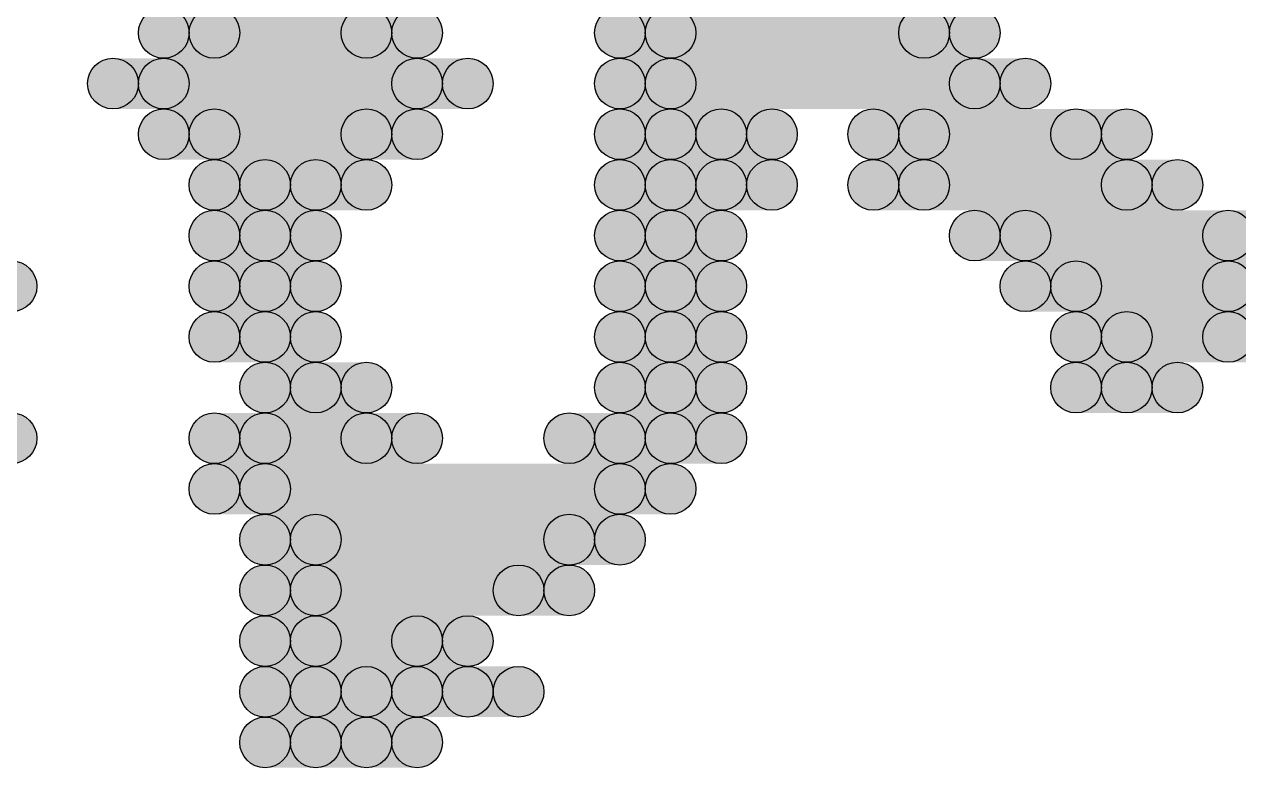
# Model space of a CAD drawing. Header units: millimetres. Extents: x 0 to 137, y 0 to 37.
# Drawn here: x 134.652 to 135.26, y 5.194 to 5.567 of the extents above; entities that cross this region are included whole.
import ezdxf

# ---------------------------------------------------------------- set-up
doc = ezdxf.new("R2010")
doc.units = ezdxf.units.MM
doc.layers.add('TopLayer', color=1, linetype='Continuous')
doc.layers.add('TopSolder', color=216, linetype='Continuous')

msp = doc.modelspace()

# ---------------------------------------------------------------- hatches: boundary and pattern name
at = {"layer": 'TopLayer'}
h = msp.add_hatch(color=1, dxfattribs=at)
edge = h.paths.add_edge_path()
edge.add_arc((134.747, 5.5626), 0.0127, 0, 360)
for points in [[(134.747, 5.5499), (134.747, 5.5753), (134.8486, 5.5753), (134.8486, 5.5499)], [(134.9756, 5.5499), (134.9756, 5.5753), (135.128, 5.5753), (135.128, 5.5499)], [(134.7216, 5.5245), (134.7216, 5.5499), (134.874, 5.5499), (134.874, 5.5245)], [(134.9756, 5.5245), (134.9756, 5.5499), (135.1534, 5.5499), (135.1534, 5.5245)], [(134.747, 5.4991), (134.747, 5.5245), (134.8486, 5.5245), (134.8486, 5.4991)], [(134.9756, 5.4991), (134.9756, 5.5245), (135.0264, 5.5245), (135.0264, 5.4991)], [(135.1026, 5.4991), (135.1026, 5.5245), (135.2042, 5.5245), (135.2042, 5.4991)], [(134.7724, 5.4737), (134.7724, 5.4991), (134.8232, 5.4991), (134.8232, 5.4737)], [(134.9756, 5.4737), (134.9756, 5.4991), (135.0264, 5.4991), (135.0264, 5.4737)], [(135.1026, 5.4737), (135.1026, 5.4991), (135.2296, 5.4991), (135.2296, 5.4737)], [(134.7724, 5.4483), (134.7724, 5.4737), (134.7978, 5.4737), (134.7978, 5.4483)], [(134.9756, 5.4483), (134.9756, 5.4737), (135.001, 5.4737), (135.001, 5.4483)], [(135.1534, 5.4483), (135.1534, 5.4737), (135.2804, 5.4737), (135.2804, 5.4483)], [(134.7724, 5.4229), (134.7724, 5.4483), (134.7978, 5.4483), (134.7978, 5.4229)], [(134.9756, 5.4229), (134.9756, 5.4483), (135.001, 5.4483), (135.001, 5.4229)], [(135.1788, 5.4229), (135.1788, 5.4483), (135.2804, 5.4483), (135.2804, 5.4229)], [(134.7724, 5.3975), (134.7724, 5.4229), (134.7978, 5.4229), (134.7978, 5.3975)], [(134.9756, 5.3975), (134.9756, 5.4229), (135.001, 5.4229), (135.001, 5.3975)], [(135.2042, 5.3975), (135.2042, 5.4229), (135.2804, 5.4229), (135.2804, 5.3975)], [(134.7978, 5.3721), (134.7978, 5.3975), (134.8232, 5.3975), (134.8232, 5.3721)], [(134.9756, 5.3721), (134.9756, 5.3975), (135.001, 5.3975), (135.001, 5.3721)], [(135.2042, 5.3721), (135.2042, 5.3975), (135.2296, 5.3975), (135.2296, 5.3721)], [(134.7724, 5.3467), (134.7724, 5.3721), (134.8486, 5.3721), (134.8486, 5.3467)], [(134.9502, 5.3467), (134.9502, 5.3721), (135.001, 5.3721), (135.001, 5.3467)], [(134.7724, 5.3213), (134.7724, 5.3467), (134.9756, 5.3467), (134.9756, 5.3213)], [(134.7978, 5.2959), (134.7978, 5.3213), (134.9502, 5.3213), (134.9502, 5.2959)], [(134.7978, 5.2705), (134.7978, 5.2959), (134.9248, 5.2959), (134.9248, 5.2705)], [(134.7978, 5.2451), (134.7978, 5.2705), (134.874, 5.2705), (134.874, 5.2451)], [(134.7978, 5.2197), (134.7978, 5.2451), (134.8486, 5.2451), (134.8486, 5.2197)], [(134.874, 5.2197), (134.874, 5.2451), (134.8994, 5.2451), (134.8994, 5.2197)], [(134.7978, 5.1943), (134.7978, 5.2197), (134.8486, 5.2197), (134.8486, 5.1943)]]:
    msp.add_hatch(color=1, dxfattribs=at).paths.add_polyline_path(points)
h = msp.add_hatch(color=1, dxfattribs=at)
edge = h.paths.add_edge_path()
edge.add_arc((134.8486, 5.5626), 0.0127, 0, 360)
h = msp.add_hatch(color=1, dxfattribs=at)
edge = h.paths.add_edge_path()
edge.add_arc((134.9756, 5.5626), 0.0127, 0, 360)
h = msp.add_hatch(color=1, dxfattribs=at)
edge = h.paths.add_edge_path()
edge.add_arc((135.128, 5.5626), 0.0127, 0, 360)
h = msp.add_hatch(color=1, dxfattribs=at)
edge = h.paths.add_edge_path()
edge.add_arc((134.7216, 5.5372), 0.0127, 0, 360)
h = msp.add_hatch(color=1, dxfattribs=at)
edge = h.paths.add_edge_path()
edge.add_arc((134.874, 5.5372), 0.0127, 0, 360)
h = msp.add_hatch(color=1, dxfattribs=at)
edge = h.paths.add_edge_path()
edge.add_arc((134.9756, 5.5372), 0.0127, 0, 360)
h = msp.add_hatch(color=1, dxfattribs=at)
edge = h.paths.add_edge_path()
edge.add_arc((135.1534, 5.5372), 0.0127, 0, 360)
h = msp.add_hatch(color=1, dxfattribs=at)
edge = h.paths.add_edge_path()
edge.add_arc((134.747, 5.5118), 0.0127, 0, 360)
h = msp.add_hatch(color=1, dxfattribs=at)
edge = h.paths.add_edge_path()
edge.add_arc((134.8486, 5.5118), 0.0127, 0, 360)
h = msp.add_hatch(color=1, dxfattribs=at)
edge = h.paths.add_edge_path()
edge.add_arc((134.9756, 5.5118), 0.0127, 0, 360)
h = msp.add_hatch(color=1, dxfattribs=at)
edge = h.paths.add_edge_path()
edge.add_arc((135.0264, 5.5118), 0.0127, 0, 360)
h = msp.add_hatch(color=1, dxfattribs=at)
edge = h.paths.add_edge_path()
edge.add_arc((135.1026, 5.5118), 0.0127, 0, 360)
h = msp.add_hatch(color=1, dxfattribs=at)
edge = h.paths.add_edge_path()
edge.add_arc((135.2042, 5.5118), 0.0127, 0, 360)
h = msp.add_hatch(color=1, dxfattribs=at)
edge = h.paths.add_edge_path()
edge.add_arc((134.7724, 5.4864), 0.0127, 0, 360)
h = msp.add_hatch(color=1, dxfattribs=at)
edge = h.paths.add_edge_path()
edge.add_arc((134.8232, 5.4864), 0.0127, 0, 360)
h = msp.add_hatch(color=1, dxfattribs=at)
edge = h.paths.add_edge_path()
edge.add_arc((134.9756, 5.4864), 0.0127, 0, 360)
h = msp.add_hatch(color=1, dxfattribs=at)
edge = h.paths.add_edge_path()
edge.add_arc((135.0264, 5.4864), 0.0127, 0, 360)
h = msp.add_hatch(color=1, dxfattribs=at)
edge = h.paths.add_edge_path()
edge.add_arc((135.1026, 5.4864), 0.0127, 0, 360)
h = msp.add_hatch(color=1, dxfattribs=at)
edge = h.paths.add_edge_path()
edge.add_arc((135.2296, 5.4864), 0.0127, 0, 360)
h = msp.add_hatch(color=1, dxfattribs=at)
edge = h.paths.add_edge_path()
edge.add_arc((134.7724, 5.461), 0.0127, 0, 360)
h = msp.add_hatch(color=1, dxfattribs=at)
edge = h.paths.add_edge_path()
edge.add_arc((134.7978, 5.461), 0.0127, 0, 360)
h = msp.add_hatch(color=1, dxfattribs=at)
edge = h.paths.add_edge_path()
edge.add_arc((134.9756, 5.461), 0.0127, 0, 360)
h = msp.add_hatch(color=1, dxfattribs=at)
edge = h.paths.add_edge_path()
edge.add_arc((135.001, 5.461), 0.0127, 0, 360)
h = msp.add_hatch(color=1, dxfattribs=at)
edge = h.paths.add_edge_path()
edge.add_arc((135.1534, 5.461), 0.0127, 0, 360)
h = msp.add_hatch(color=1, dxfattribs=at)
edge = h.paths.add_edge_path()
edge.add_arc((134.6454, 5.4356), 0.0127, 0, 360)
h = msp.add_hatch(color=1, dxfattribs=at)
edge = h.paths.add_edge_path()
edge.add_arc((134.7724, 5.4356), 0.0127, 0, 360)
h = msp.add_hatch(color=1, dxfattribs=at)
edge = h.paths.add_edge_path()
edge.add_arc((134.7978, 5.4356), 0.0127, 0, 360)
h = msp.add_hatch(color=1, dxfattribs=at)
edge = h.paths.add_edge_path()
edge.add_arc((134.9756, 5.4356), 0.0127, 0, 360)
h = msp.add_hatch(color=1, dxfattribs=at)
edge = h.paths.add_edge_path()
edge.add_arc((135.001, 5.4356), 0.0127, 0, 360)
h = msp.add_hatch(color=1, dxfattribs=at)
edge = h.paths.add_edge_path()
edge.add_arc((135.1788, 5.4356), 0.0127, 0, 360)
h = msp.add_hatch(color=1, dxfattribs=at)
edge = h.paths.add_edge_path()
edge.add_arc((134.7724, 5.4102), 0.0127, 0, 360)
h = msp.add_hatch(color=1, dxfattribs=at)
edge = h.paths.add_edge_path()
edge.add_arc((134.7978, 5.4102), 0.0127, 0, 360)
h = msp.add_hatch(color=1, dxfattribs=at)
edge = h.paths.add_edge_path()
edge.add_arc((134.9756, 5.4102), 0.0127, 0, 360)
h = msp.add_hatch(color=1, dxfattribs=at)
edge = h.paths.add_edge_path()
edge.add_arc((135.001, 5.4102), 0.0127, 0, 360)
h = msp.add_hatch(color=1, dxfattribs=at)
edge = h.paths.add_edge_path()
edge.add_arc((135.2042, 5.4102), 0.0127, 0, 360)
h = msp.add_hatch(color=1, dxfattribs=at)
edge = h.paths.add_edge_path()
edge.add_arc((134.7978, 5.3848), 0.0127, 0, 360)
h = msp.add_hatch(color=1, dxfattribs=at)
edge = h.paths.add_edge_path()
edge.add_arc((134.8232, 5.3848), 0.0127, 0, 360)
h = msp.add_hatch(color=1, dxfattribs=at)
edge = h.paths.add_edge_path()
edge.add_arc((134.9756, 5.3848), 0.0127, 0, 360)
h = msp.add_hatch(color=1, dxfattribs=at)
edge = h.paths.add_edge_path()
edge.add_arc((135.001, 5.3848), 0.0127, 0, 360)
h = msp.add_hatch(color=1, dxfattribs=at)
edge = h.paths.add_edge_path()
edge.add_arc((135.2042, 5.3848), 0.0127, 0, 360)
h = msp.add_hatch(color=1, dxfattribs=at)
edge = h.paths.add_edge_path()
edge.add_arc((135.2296, 5.3848), 0.0127, 0, 360)
h = msp.add_hatch(color=1, dxfattribs=at)
edge = h.paths.add_edge_path()
edge.add_arc((134.6454, 5.3594), 0.0127, 0, 360)
h = msp.add_hatch(color=1, dxfattribs=at)
edge = h.paths.add_edge_path()
edge.add_arc((134.7724, 5.3594), 0.0127, 0, 360)
h = msp.add_hatch(color=1, dxfattribs=at)
edge = h.paths.add_edge_path()
edge.add_arc((134.8486, 5.3594), 0.0127, 0, 360)
h = msp.add_hatch(color=1, dxfattribs=at)
edge = h.paths.add_edge_path()
edge.add_arc((134.9502, 5.3594), 0.0127, 0, 360)
h = msp.add_hatch(color=1, dxfattribs=at)
edge = h.paths.add_edge_path()
edge.add_arc((135.001, 5.3594), 0.0127, 0, 360)
h = msp.add_hatch(color=1, dxfattribs=at)
edge = h.paths.add_edge_path()
edge.add_arc((134.7724, 5.334), 0.0127, 0, 360)
h = msp.add_hatch(color=1, dxfattribs=at)
edge = h.paths.add_edge_path()
edge.add_arc((134.9756, 5.334), 0.0127, 0, 360)
h = msp.add_hatch(color=1, dxfattribs=at)
edge = h.paths.add_edge_path()
edge.add_arc((134.7978, 5.3086), 0.0127, 0, 360)
h = msp.add_hatch(color=1, dxfattribs=at)
edge = h.paths.add_edge_path()
edge.add_arc((134.9502, 5.3086), 0.0127, 0, 360)
h = msp.add_hatch(color=1, dxfattribs=at)
edge = h.paths.add_edge_path()
edge.add_arc((134.7978, 5.2832), 0.0127, 0, 360)
h = msp.add_hatch(color=1, dxfattribs=at)
edge = h.paths.add_edge_path()
edge.add_arc((134.9248, 5.2832), 0.0127, 0, 360)
h = msp.add_hatch(color=1, dxfattribs=at)
edge = h.paths.add_edge_path()
edge.add_arc((134.7978, 5.2578), 0.0127, 0, 360)
h = msp.add_hatch(color=1, dxfattribs=at)
edge = h.paths.add_edge_path()
edge.add_arc((134.874, 5.2578), 0.0127, 0, 360)
h = msp.add_hatch(color=1, dxfattribs=at)
edge = h.paths.add_edge_path()
edge.add_arc((134.7978, 5.2324), 0.0127, 0, 360)
h = msp.add_hatch(color=1, dxfattribs=at)
edge = h.paths.add_edge_path()
edge.add_arc((134.8486, 5.2324), 0.0127, 0, 360)
h = msp.add_hatch(color=1, dxfattribs=at)
edge = h.paths.add_edge_path()
edge.add_arc((134.874, 5.2324), 0.0127, 0, 360)
h = msp.add_hatch(color=1, dxfattribs=at)
edge = h.paths.add_edge_path()
edge.add_arc((134.8994, 5.2324), 0.0127, 0, 360)
h = msp.add_hatch(color=1, dxfattribs=at)
edge = h.paths.add_edge_path()
edge.add_arc((134.7978, 5.207), 0.0127, 0, 360)
h = msp.add_hatch(color=1, dxfattribs=at)
edge = h.paths.add_edge_path()
edge.add_arc((134.8486, 5.207), 0.0127, 0, 360)
at = {"layer": 'TopSolder'}
h = msp.add_hatch(color=216, dxfattribs=at)
edge = h.paths.add_edge_path()
edge.add_arc((134.7216, 5.5626), 0.0127, 0, 360)
for points in [[(134.7216, 5.5499), (134.7216, 5.5753), (134.8232, 5.5753), (134.8232, 5.5499)], [(134.9502, 5.5499), (134.9502, 5.5753), (135.1026, 5.5753), (135.1026, 5.5499)], [(134.6962, 5.5245), (134.6962, 5.5499), (134.8486, 5.5499), (134.8486, 5.5245)], [(134.9502, 5.5245), (134.9502, 5.5499), (135.128, 5.5499), (135.128, 5.5245)], [(134.7216, 5.4991), (134.7216, 5.5245), (134.8232, 5.5245), (134.8232, 5.4991)], [(134.9502, 5.4991), (134.9502, 5.5245), (135.001, 5.5245), (135.001, 5.4991)], [(135.0772, 5.4991), (135.0772, 5.5245), (135.1788, 5.5245), (135.1788, 5.4991)], [(134.747, 5.4737), (134.747, 5.4991), (134.7978, 5.4991), (134.7978, 5.4737)], [(134.9502, 5.4737), (134.9502, 5.4991), (135.001, 5.4991), (135.001, 5.4737)], [(135.0772, 5.4737), (135.0772, 5.4991), (135.2042, 5.4991), (135.2042, 5.4737)], [(134.747, 5.4483), (134.747, 5.4737), (134.7724, 5.4737), (134.7724, 5.4483)], [(134.9502, 5.4483), (134.9502, 5.4737), (134.9756, 5.4737), (134.9756, 5.4483)], [(135.128, 5.4483), (135.128, 5.4737), (135.255, 5.4737), (135.255, 5.4483)], [(134.747, 5.4229), (134.747, 5.4483), (134.7724, 5.4483), (134.7724, 5.4229)], [(134.9502, 5.4229), (134.9502, 5.4483), (134.9756, 5.4483), (134.9756, 5.4229)], [(135.1534, 5.4229), (135.1534, 5.4483), (135.255, 5.4483), (135.255, 5.4229)], [(134.747, 5.3975), (134.747, 5.4229), (134.7724, 5.4229), (134.7724, 5.3975)], [(134.9502, 5.3975), (134.9502, 5.4229), (134.9756, 5.4229), (134.9756, 5.3975)], [(135.1788, 5.3975), (135.1788, 5.4229), (135.255, 5.4229), (135.255, 5.3975)], [(134.7724, 5.3721), (134.7724, 5.3975), (134.7978, 5.3975), (134.7978, 5.3721)], [(134.9502, 5.3721), (134.9502, 5.3975), (134.9756, 5.3975), (134.9756, 5.3721)], [(135.1788, 5.3721), (135.1788, 5.3975), (135.2042, 5.3975), (135.2042, 5.3721)], [(134.747, 5.3467), (134.747, 5.3721), (134.8232, 5.3721), (134.8232, 5.3467)], [(134.9248, 5.3467), (134.9248, 5.3721), (134.9756, 5.3721), (134.9756, 5.3467)], [(134.747, 5.3213), (134.747, 5.3467), (134.9502, 5.3467), (134.9502, 5.3213)], [(134.7724, 5.2959), (134.7724, 5.3213), (134.9248, 5.3213), (134.9248, 5.2959)], [(134.7724, 5.2705), (134.7724, 5.2959), (134.8994, 5.2959), (134.8994, 5.2705)], [(134.7724, 5.2451), (134.7724, 5.2705), (134.8486, 5.2705), (134.8486, 5.2451)], [(134.7724, 5.2197), (134.7724, 5.2451), (134.8232, 5.2451), (134.8232, 5.2197)], [(134.8486, 5.2197), (134.8486, 5.2451), (134.874, 5.2451), (134.874, 5.2197)], [(134.7724, 5.1943), (134.7724, 5.2197), (134.8232, 5.2197), (134.8232, 5.1943)]]:
    msp.add_hatch(color=216, dxfattribs=at).paths.add_polyline_path(points)
h = msp.add_hatch(color=216, dxfattribs=at)
edge = h.paths.add_edge_path()
edge.add_arc((134.8232, 5.5626), 0.0127, 0, 360)
h = msp.add_hatch(color=216, dxfattribs=at)
edge = h.paths.add_edge_path()
edge.add_arc((134.9502, 5.5626), 0.0127, 0, 360)
h = msp.add_hatch(color=216, dxfattribs=at)
edge = h.paths.add_edge_path()
edge.add_arc((135.1026, 5.5626), 0.0127, 0, 360)
h = msp.add_hatch(color=216, dxfattribs=at)
edge = h.paths.add_edge_path()
edge.add_arc((134.6962, 5.5372), 0.0127, 0, 360)
h = msp.add_hatch(color=216, dxfattribs=at)
edge = h.paths.add_edge_path()
edge.add_arc((134.8486, 5.5372), 0.0127, 0, 360)
h = msp.add_hatch(color=216, dxfattribs=at)
edge = h.paths.add_edge_path()
edge.add_arc((134.9502, 5.5372), 0.0127, 0, 360)
h = msp.add_hatch(color=216, dxfattribs=at)
edge = h.paths.add_edge_path()
edge.add_arc((135.128, 5.5372), 0.0127, 0, 360)
h = msp.add_hatch(color=216, dxfattribs=at)
edge = h.paths.add_edge_path()
edge.add_arc((134.7216, 5.5118), 0.0127, 0, 360)
h = msp.add_hatch(color=216, dxfattribs=at)
edge = h.paths.add_edge_path()
edge.add_arc((134.8232, 5.5118), 0.0127, 0, 360)
h = msp.add_hatch(color=216, dxfattribs=at)
edge = h.paths.add_edge_path()
edge.add_arc((134.9502, 5.5118), 0.0127, 0, 360)
h = msp.add_hatch(color=216, dxfattribs=at)
edge = h.paths.add_edge_path()
edge.add_arc((135.001, 5.5118), 0.0127, 0, 360)
h = msp.add_hatch(color=216, dxfattribs=at)
edge = h.paths.add_edge_path()
edge.add_arc((135.0772, 5.5118), 0.0127, 0, 360)
h = msp.add_hatch(color=216, dxfattribs=at)
edge = h.paths.add_edge_path()
edge.add_arc((135.1788, 5.5118), 0.0127, 0, 360)
h = msp.add_hatch(color=216, dxfattribs=at)
edge = h.paths.add_edge_path()
edge.add_arc((134.747, 5.4864), 0.0127, 0, 360)
h = msp.add_hatch(color=216, dxfattribs=at)
edge = h.paths.add_edge_path()
edge.add_arc((134.7978, 5.4864), 0.0127, 0, 360)
h = msp.add_hatch(color=216, dxfattribs=at)
edge = h.paths.add_edge_path()
edge.add_arc((134.9502, 5.4864), 0.0127, 0, 360)
h = msp.add_hatch(color=216, dxfattribs=at)
edge = h.paths.add_edge_path()
edge.add_arc((135.001, 5.4864), 0.0127, 0, 360)
h = msp.add_hatch(color=216, dxfattribs=at)
edge = h.paths.add_edge_path()
edge.add_arc((135.0772, 5.4864), 0.0127, 0, 360)
h = msp.add_hatch(color=216, dxfattribs=at)
edge = h.paths.add_edge_path()
edge.add_arc((135.2042, 5.4864), 0.0127, 0, 360)
h = msp.add_hatch(color=216, dxfattribs=at)
edge = h.paths.add_edge_path()
edge.add_arc((134.747, 5.461), 0.0127, 0, 360)
h = msp.add_hatch(color=216, dxfattribs=at)
edge = h.paths.add_edge_path()
edge.add_arc((134.7724, 5.461), 0.0127, 0, 360)
h = msp.add_hatch(color=216, dxfattribs=at)
edge = h.paths.add_edge_path()
edge.add_arc((134.9502, 5.461), 0.0127, 0, 360)
h = msp.add_hatch(color=216, dxfattribs=at)
edge = h.paths.add_edge_path()
edge.add_arc((134.9756, 5.461), 0.0127, 0, 360)
h = msp.add_hatch(color=216, dxfattribs=at)
edge = h.paths.add_edge_path()
edge.add_arc((135.128, 5.461), 0.0127, 0, 360)
h = msp.add_hatch(color=216, dxfattribs=at)
edge = h.paths.add_edge_path()
edge.add_arc((135.255, 5.461), 0.0127, 0, 360)
h = msp.add_hatch(color=216, dxfattribs=at)
edge = h.paths.add_edge_path()
edge.add_arc((134.747, 5.4356), 0.0127, 0, 360)
h = msp.add_hatch(color=216, dxfattribs=at)
edge = h.paths.add_edge_path()
edge.add_arc((134.7724, 5.4356), 0.0127, 0, 360)
h = msp.add_hatch(color=216, dxfattribs=at)
edge = h.paths.add_edge_path()
edge.add_arc((134.9502, 5.4356), 0.0127, 0, 360)
h = msp.add_hatch(color=216, dxfattribs=at)
edge = h.paths.add_edge_path()
edge.add_arc((134.9756, 5.4356), 0.0127, 0, 360)
h = msp.add_hatch(color=216, dxfattribs=at)
edge = h.paths.add_edge_path()
edge.add_arc((135.1534, 5.4356), 0.0127, 0, 360)
h = msp.add_hatch(color=216, dxfattribs=at)
edge = h.paths.add_edge_path()
edge.add_arc((135.255, 5.4356), 0.0127, 0, 360)
h = msp.add_hatch(color=216, dxfattribs=at)
edge = h.paths.add_edge_path()
edge.add_arc((134.747, 5.4102), 0.0127, 0, 360)
h = msp.add_hatch(color=216, dxfattribs=at)
edge = h.paths.add_edge_path()
edge.add_arc((134.7724, 5.4102), 0.0127, 0, 360)
h = msp.add_hatch(color=216, dxfattribs=at)
edge = h.paths.add_edge_path()
edge.add_arc((134.9502, 5.4102), 0.0127, 0, 360)
h = msp.add_hatch(color=216, dxfattribs=at)
edge = h.paths.add_edge_path()
edge.add_arc((134.9756, 5.4102), 0.0127, 0, 360)
h = msp.add_hatch(color=216, dxfattribs=at)
edge = h.paths.add_edge_path()
edge.add_arc((135.1788, 5.4102), 0.0127, 0, 360)
h = msp.add_hatch(color=216, dxfattribs=at)
edge = h.paths.add_edge_path()
edge.add_arc((135.255, 5.4102), 0.0127, 0, 360)
h = msp.add_hatch(color=216, dxfattribs=at)
edge = h.paths.add_edge_path()
edge.add_arc((134.7724, 5.3848), 0.0127, 0, 360)
h = msp.add_hatch(color=216, dxfattribs=at)
edge = h.paths.add_edge_path()
edge.add_arc((134.7978, 5.3848), 0.0127, 0, 360)
h = msp.add_hatch(color=216, dxfattribs=at)
edge = h.paths.add_edge_path()
edge.add_arc((134.9502, 5.3848), 0.0127, 0, 360)
h = msp.add_hatch(color=216, dxfattribs=at)
edge = h.paths.add_edge_path()
edge.add_arc((134.9756, 5.3848), 0.0127, 0, 360)
h = msp.add_hatch(color=216, dxfattribs=at)
edge = h.paths.add_edge_path()
edge.add_arc((135.1788, 5.3848), 0.0127, 0, 360)
h = msp.add_hatch(color=216, dxfattribs=at)
edge = h.paths.add_edge_path()
edge.add_arc((135.2042, 5.3848), 0.0127, 0, 360)
h = msp.add_hatch(color=216, dxfattribs=at)
edge = h.paths.add_edge_path()
edge.add_arc((134.747, 5.3594), 0.0127, 0, 360)
h = msp.add_hatch(color=216, dxfattribs=at)
edge = h.paths.add_edge_path()
edge.add_arc((134.8232, 5.3594), 0.0127, 0, 360)
h = msp.add_hatch(color=216, dxfattribs=at)
edge = h.paths.add_edge_path()
edge.add_arc((134.9248, 5.3594), 0.0127, 0, 360)
h = msp.add_hatch(color=216, dxfattribs=at)
edge = h.paths.add_edge_path()
edge.add_arc((134.9756, 5.3594), 0.0127, 0, 360)
h = msp.add_hatch(color=216, dxfattribs=at)
edge = h.paths.add_edge_path()
edge.add_arc((134.747, 5.334), 0.0127, 0, 360)
h = msp.add_hatch(color=216, dxfattribs=at)
edge = h.paths.add_edge_path()
edge.add_arc((134.9502, 5.334), 0.0127, 0, 360)
h = msp.add_hatch(color=216, dxfattribs=at)
edge = h.paths.add_edge_path()
edge.add_arc((134.7724, 5.3086), 0.0127, 0, 360)
h = msp.add_hatch(color=216, dxfattribs=at)
edge = h.paths.add_edge_path()
edge.add_arc((134.9248, 5.3086), 0.0127, 0, 360)
h = msp.add_hatch(color=216, dxfattribs=at)
edge = h.paths.add_edge_path()
edge.add_arc((134.7724, 5.2832), 0.0127, 0, 360)
h = msp.add_hatch(color=216, dxfattribs=at)
edge = h.paths.add_edge_path()
edge.add_arc((134.8994, 5.2832), 0.0127, 0, 360)
h = msp.add_hatch(color=216, dxfattribs=at)
edge = h.paths.add_edge_path()
edge.add_arc((134.7724, 5.2578), 0.0127, 0, 360)
h = msp.add_hatch(color=216, dxfattribs=at)
edge = h.paths.add_edge_path()
edge.add_arc((134.8486, 5.2578), 0.0127, 0, 360)
h = msp.add_hatch(color=216, dxfattribs=at)
edge = h.paths.add_edge_path()
edge.add_arc((134.7724, 5.2324), 0.0127, 0, 360)
h = msp.add_hatch(color=216, dxfattribs=at)
edge = h.paths.add_edge_path()
edge.add_arc((134.8232, 5.2324), 0.0127, 0, 360)
h = msp.add_hatch(color=216, dxfattribs=at)
edge = h.paths.add_edge_path()
edge.add_arc((134.8486, 5.2324), 0.0127, 0, 360)
h = msp.add_hatch(color=216, dxfattribs=at)
edge = h.paths.add_edge_path()
edge.add_arc((134.874, 5.2324), 0.0127, 0, 360)
h = msp.add_hatch(color=216, dxfattribs=at)
edge = h.paths.add_edge_path()
edge.add_arc((134.7724, 5.207), 0.0127, 0, 360)
h = msp.add_hatch(color=216, dxfattribs=at)
edge = h.paths.add_edge_path()
edge.add_arc((134.8232, 5.207), 0.0127, 0, 360)

# ---------------------------------------------------------------- linework, layer by layer
at = {"layer": 'TopLayer'}
for centre in [(134.747, 5.5626), (134.8486, 5.5626), (134.9756, 5.5626), (135.128, 5.5626), (134.7216, 5.5372), (134.874, 5.5372), (134.9756, 5.5372), (135.1534, 5.5372), (134.747, 5.5118), (134.8486, 5.5118), (134.9756, 5.5118), (135.0264, 5.5118), (135.1026, 5.5118), (135.2042, 5.5118), (134.7724, 5.4864), (134.8232, 5.4864), (134.9756, 5.4864), (135.0264, 5.4864), (135.1026, 5.4864), (135.2296, 5.4864), (134.7724, 5.461), (134.7978, 5.461), (134.9756, 5.461), (135.001, 5.461), (135.1534, 5.461), (134.6454, 5.4356), (134.7724, 5.4356), (134.7978, 5.4356), (134.9756, 5.4356), (135.001, 5.4356), (135.1788, 5.4356), (134.7724, 5.4102), (134.7978, 5.4102), (134.9756, 5.4102), (135.001, 5.4102), (135.2042, 5.4102), (134.7978, 5.3848), (134.8232, 5.3848), (134.9756, 5.3848), (135.001, 5.3848), (135.2042, 5.3848), (135.2296, 5.3848), (134.6454, 5.3594), (134.7724, 5.3594), (134.8486, 5.3594), (134.9502, 5.3594), (135.001, 5.3594), (134.7724, 5.334), (134.9756, 5.334), (134.7978, 5.3086), (134.9502, 5.3086), (134.7978, 5.2832), (134.9248, 5.2832), (134.7978, 5.2578), (134.874, 5.2578), (134.7978, 5.2324), (134.8486, 5.2324), (134.874, 5.2324), (134.8994, 5.2324), (134.7978, 5.207), (134.8486, 5.207)]:
    msp.add_circle(centre, 0.0127, dxfattribs=at)
at = {"layer": 'TopSolder'}
for centre in [(134.7216, 5.5626), (134.8232, 5.5626), (134.9502, 5.5626), (135.1026, 5.5626), (134.6962, 5.5372), (134.8486, 5.5372), (134.9502, 5.5372), (135.128, 5.5372), (134.7216, 5.5118), (134.8232, 5.5118), (134.9502, 5.5118), (135.001, 5.5118), (135.0772, 5.5118), (135.1788, 5.5118), (134.747, 5.4864), (134.7978, 5.4864), (134.9502, 5.4864), (135.001, 5.4864), (135.0772, 5.4864), (135.2042, 5.4864), (134.747, 5.461), (134.7724, 5.461), (134.9502, 5.461), (134.9756, 5.461), (135.128, 5.461), (135.255, 5.461), (134.747, 5.4356), (134.7724, 5.4356), (134.9502, 5.4356), (134.9756, 5.4356), (135.1534, 5.4356), (135.255, 5.4356), (134.747, 5.4102), (134.7724, 5.4102), (134.9502, 5.4102), (134.9756, 5.4102), (135.1788, 5.4102), (135.255, 5.4102), (134.7724, 5.3848), (134.7978, 5.3848), (134.9502, 5.3848), (134.9756, 5.3848), (135.1788, 5.3848), (135.2042, 5.3848), (134.747, 5.3594), (134.8232, 5.3594), (134.9248, 5.3594), (134.9756, 5.3594), (134.747, 5.334), (134.9502, 5.334), (134.7724, 5.3086), (134.9248, 5.3086), (134.7724, 5.2832), (134.8994, 5.2832), (134.7724, 5.2578), (134.8486, 5.2578), (134.7724, 5.2324), (134.8232, 5.2324), (134.8486, 5.2324), (134.874, 5.2324), (134.7724, 5.207), (134.8232, 5.207)]:
    msp.add_circle(centre, 0.0127, dxfattribs=at)

doc.saveas('drawing.dxf')
